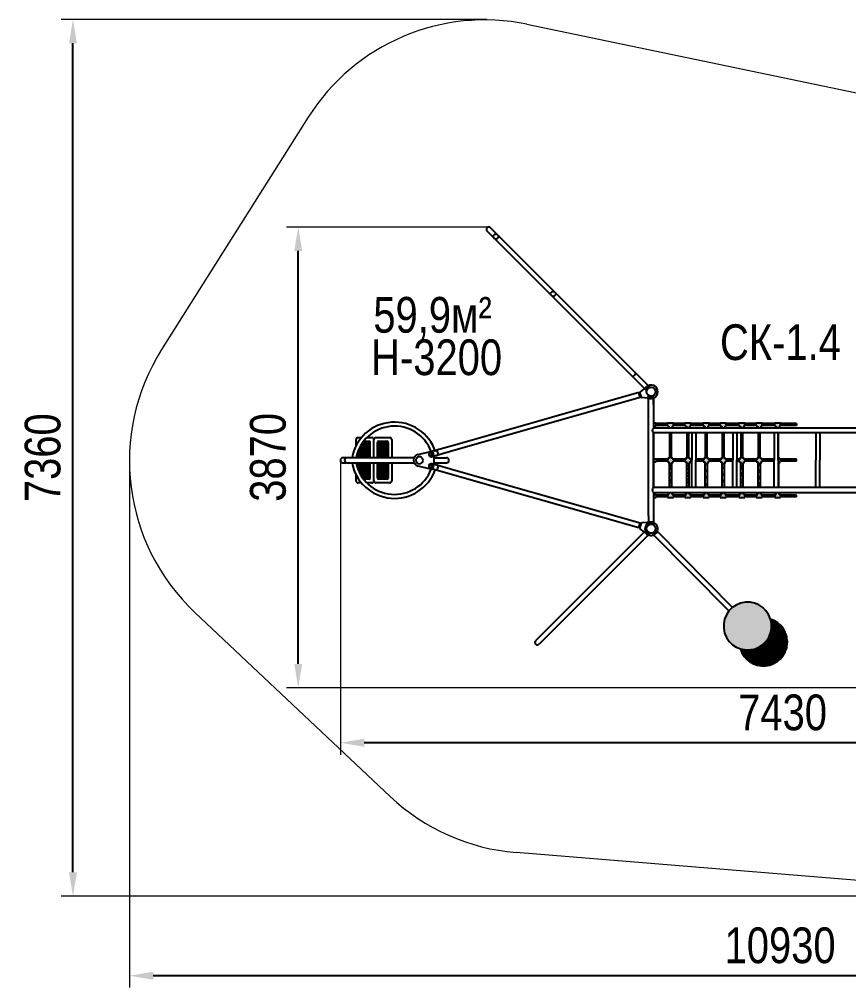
# Model space of a CAD drawing. Header units: millimetres. Extents: x -6402 to 5449, y -4206 to 3925.
# Drawn here: x -6402 to 561, y -4206 to 3925 of the extents above; entities that cross this region are included whole.
import ezdxf

# ---------------------------------------------------------------- set-up
doc = ezdxf.new("R2010")
doc.units = ezdxf.units.MM
for name, color, linetype in [('DIKOM_АРТИКУЛ', 7, 'Continuous'), ('DIKOM_ЗОНА', 80, 'Continuous'), ('DIKOM_ОБЪЕКТ', 7, 'Continuous'), ('DIKOM_РАЗМЕР_ЗОНА', 7, 'Continuous'), ('DIKOM_РАЗМЕР_ОБЪЕКТА', 7, 'Continuous')]:
    doc.layers.add(name, color=color, linetype=linetype)
doc.styles.add('style1', font='arial.ttf', dxfattribs={"width": 0.8})
doc.dimstyles.new('1-50', dxfattribs={"dimtxt": 300, "dimasz": 200, "dimexe": 100, "dimexo": 0, "dimgap": 100, "dimtad": 1, "dimdec": 0, "dimtxsty": 'style1', "dimcen": 0, "dimclrd": 7, "dimclre": 7, "dimadec": 1, "dimazin": 2, "dimtfac": 1, "dimtdec": 0, "dimtmove": 0, "dimatfit": 3, "dimfxl": 0, "dimlwd": 25, "dimlwe": 18, "dimarcsym": 0})

# ---------------------------------------------------------------- blocks, each defined once
blk = doc.blocks.new('*D3')
at = {"layer": 'Defpoints', "color": 0, "transparency": 16777216}
for p in [(-3706.4, 222.5), (3719.2, -441.9), (-3706.4, -2150)]:
    blk.add_point(p, dxfattribs=at)
at = {"layer": 'DIKOM_РАЗМЕР_ОБЪЕКТА', "color": 7, "lineweight": 18, "transparency": 16777216}
for p, q in [((-3706.4, 222.5), (-3706.4, -2250)), ((3719.2, -441.9), (3719.2, -2250))]:
    blk.add_line(p, q, dxfattribs=at)
at = {"layer": 'DIKOM_РАЗМЕР_ОБЪЕКТА', "color": 7, "lineweight": 25, "transparency": 16777216}
blk.add_line((3519.2, -2150), (-3506.4, -2150), dxfattribs=at)
at = {"layer": 'DIKOM_РАЗМЕР_ОБЪЕКТА', "color": 7, "transparency": 16777216}
for points in [[(-3506.4, -2116.7), (-3506.4, -2183.3), (-3706.4, -2150)], [(3519.2, -2116.7), (3519.2, -2183.3), (3719.2, -2150)]]:
    blk.add_solid(points, dxfattribs=at)
at = {"layer": 'DIKOM_РАЗМЕР_ОБЪЕКТА', "color": 0, "transparency": 16777216, "insert": (6.4, -1896.7), "char_height": 300, "attachment_point": 5, "style": 'style1'}
blk.add_mtext('7430', dxfattribs=at)
blk = doc.blocks.new('*D0')
at = {"layer": 'Defpoints', "color": 0, "transparency": 16777216}
for p in [(-4060.1, 2181), (-2459.9, 2181), (2402.6, -1687.3)]:
    blk.add_point(p, dxfattribs=at)
at = {"layer": 'DIKOM_РАЗМЕР_ОБЪЕКТА', "color": 7, "lineweight": 18, "transparency": 16777216}
for p, q in [((-2459.9, 2181), (-4160.1, 2181)), ((2402.6, -1687.3), (-4160.1, -1687.3))]:
    blk.add_line(p, q, dxfattribs=at)
at = {"layer": 'DIKOM_РАЗМЕР_ОБЪЕКТА', "color": 7, "lineweight": 25, "transparency": 16777216}
blk.add_line((-4060.1, -1487.3), (-4060.1, 1981), dxfattribs=at)
at = {"layer": 'DIKOM_РАЗМЕР_ОБЪЕКТА', "color": 7, "transparency": 16777216}
for points in [[(-4093.5, 1981), (-4026.8, 1981), (-4060.1, 2181)], [(-4093.5, -1487.3), (-4026.8, -1487.3), (-4060.1, -1687.3)]]:
    blk.add_solid(points, dxfattribs=at)
at = {"layer": 'DIKOM_РАЗМЕР_ОБЪЕКТА', "color": 0, "transparency": 16777216, "insert": (-4313.4, 246.8), "char_height": 300, "attachment_point": 5, "rotation": 90, "style": 'style1'}
blk.add_mtext('3870', dxfattribs=at)
blk = doc.blocks.new('*D1')
at = {"layer": 'Defpoints', "color": 0, "transparency": 16777216}
for p in [(-5951.5, 3924.8), (-2477.6, 3924.8), (2553.1, -3437.1)]:
    blk.add_point(p, dxfattribs=at)
at = {"layer": 'DIKOM_РАЗМЕР_ЗОНА', "color": 7, "lineweight": 18, "transparency": 16777216}
for p, q in [((-2477.6, 3924.8), (-6051.5, 3924.8)), ((2553.1, -3437.1), (-6051.5, -3437.1))]:
    blk.add_line(p, q, dxfattribs=at)
at = {"layer": 'DIKOM_РАЗМЕР_ЗОНА', "color": 7, "lineweight": 25, "transparency": 16777216}
blk.add_line((-5951.5, -3237.1), (-5951.5, 3724.8), dxfattribs=at)
at = {"layer": 'DIKOM_РАЗМЕР_ЗОНА', "color": 7, "transparency": 16777216}
for points in [[(-5984.8, 3724.8), (-5918.2, 3724.8), (-5951.5, 3924.8)], [(-5984.8, -3237.1), (-5918.2, -3237.1), (-5951.5, -3437.1)]]:
    blk.add_solid(points, dxfattribs=at)
at = {"layer": 'DIKOM_РАЗМЕР_ЗОНА', "color": 0, "transparency": 16777216, "insert": (-6204.8, 243.9), "char_height": 300, "attachment_point": 5, "rotation": 90, "style": 'style1'}
blk.add_mtext('7360', dxfattribs=at)
blk = doc.blocks.new('*D2')
at = {"layer": 'Defpoints', "color": 0, "transparency": 16777216}
for p in [(-5477.2, 242.2), (5448.7, 217.8), (-5477.2, -4106)]:
    blk.add_point(p, dxfattribs=at)
at = {"layer": 'DIKOM_РАЗМЕР_ЗОНА', "color": 7, "lineweight": 18, "transparency": 16777216}
for p, q in [((-5477.2, 242.2), (-5477.2, -4206)), ((5448.7, 217.8), (5448.7, -4206))]:
    blk.add_line(p, q, dxfattribs=at)
at = {"layer": 'DIKOM_РАЗМЕР_ЗОНА', "color": 7, "lineweight": 25, "transparency": 16777216}
blk.add_line((5248.7, -4106), (-5277.2, -4106), dxfattribs=at)
at = {"layer": 'DIKOM_РАЗМЕР_ЗОНА', "color": 7, "transparency": 16777216}
for points in [[(-5277.2, -4072.7), (-5277.2, -4139.3), (-5477.2, -4106)], [(5248.7, -4072.7), (5248.7, -4139.3), (5448.7, -4106)]]:
    blk.add_solid(points, dxfattribs=at)
at = {"layer": 'DIKOM_РАЗМЕР_ЗОНА', "color": 0, "transparency": 16777216, "insert": (-14.3, -3852.7), "char_height": 300, "attachment_point": 5, "style": 'style1'}
blk.add_mtext('10930', dxfattribs=at)

msp = doc.modelspace()

# ---------------------------------------------------------------- hatches: boundary and pattern name
at = {"layer": 'DIKOM_ЗОНА'}
h = msp.add_hatch(dxfattribs=at)
h.set_pattern_fill('LINE', scale=5)
h.set_pattern_definition([(0, (-5975.638, -4040), (0, 15.875), [])])
h.paths.add_polyline_path([(-3305.1, 372.5, 0.414214), (-3315.1, 382.5), (-3385.1, 382.5, 0.414214), (-3395.1, 372.5), (-3395.1, 243.5), (-3305.1, 243.5)])
h.paths.add_polyline_path([(-3455.1, 372.5, 0.414214), (-3465.1, 382.5), (-3511, 382.5, 0.117701), (-3574.6, 243.5), (-3455.1, 243.5)])
h.paths.add_polyline_path([(-3511, 62.5), (-3465.1, 62.5, 0.414214), (-3455.1, 72.5), (-3455.1, 201.5), (-3574.6, 201.5, 0.117701)])
h.paths.add_polyline_path([(-3395.1, 72.5, 0.414214), (-3385.1, 62.5), (-3315.1, 62.5, 0.414214), (-3305.1, 72.5), (-3305.1, 201.5), (-3395.1, 201.5)])
at = {"layer": 'DIKOM_ОБЪЕКТ'}
h = msp.add_hatch(color=256, dxfattribs=at)
h.paths.add_polyline_path([(-1056.1, -69.5), (-1056.1, -64.5), (-1076.4, -64.5), (-1076.4, -90.5), (-1056.1, -90.5)])
h.paths.add_polyline_path([(-921.6, -64.5), (-921.6, -48.5), (-947.6, -48.5), (-947.6, -64.5), (-959.6, -64.5), (-959.6, -90.5), (-947.6, -90.5), (-921.6, -90.5), (-909.6, -90.5), (-909.6, -64.5)])
h.paths.add_polyline_path([(-775.4, -90.5), (-763.4, -90.5), (-763.4, -64.5), (-775.4, -64.5), (-775.4, -48.5), (-801.4, -48.5), (-801.4, -64.5), (-813.4, -64.5), (-813.4, -90.5), (-801.4, -90.5)])
h.paths.add_polyline_path([(-659.6, -64.5), (-659.6, -90.5), (-647.6, -90.5), (-621.6, -90.5), (-609.6, -90.5), (-609.6, -64.5), (-621.6, -64.5), (-621.6, -48.5), (-647.6, -48.5), (-647.6, -64.5)])
h.paths.add_polyline_path([(-478.7, -90.5), (-466.7, -90.5), (-466.7, -64.5), (-478.7, -64.5), (-478.7, -48.5), (-504.7, -48.5), (-504.7, -64.5), (-516.7, -64.5), (-516.7, -90.5), (-504.7, -90.5)])
h.paths.add_polyline_path([(-321.6, -64.5), (-321.6, -48.5), (-347.6, -48.5), (-347.6, -64.5), (-359.6, -64.5), (-359.6, -90.5), (-347.6, -90.5), (-321.6, -90.5), (-309.6, -90.5), (-309.6, -64.5)])
h.paths.add_polyline_path([(-176.4, -64.5), (-176.4, -48.5), (-202.4, -48.5), (-202.4, -64.5), (-214.4, -64.5), (-214.4, -90.5), (-202.4, -90.5), (-176.4, -90.5), (-164.4, -90.5), (-164.4, -64.5)])
h.paths.add_polyline_path([(-21.6, -90.5), (-9.6, -90.5), (-9.6, -64.5), (-21.6, -64.5), (-21.6, -48.5), (-47.6, -48.5), (-47.6, -64.5), (-59.6, -64.5), (-59.6, -90.5), (-47.6, -90.5)])
h.paths.add_polyline_path([(-9.6, 209.5), (-9.6, 235.5), (-21.6, 235.5), (-21.6, 249.5), (-29.6, 249.5), (-29.6, 222.5), (-29.6, 195.5), (-21.6, 195.5), (-21.6, 209.5)])
h.paths.add_polyline_path([(-202.4, 209.5), (-202.4, 195.5), (-176.4, 195.5), (-176.4, 209.5), (-164.4, 209.5), (-164.4, 235.5), (-176.4, 235.5), (-176.4, 249.5), (-202.4, 249.5), (-202.4, 235.5), (-214.4, 235.5), (-214.4, 209.5)])
h.paths.add_polyline_path([(-347.6, 195.5), (-321.6, 195.5), (-321.6, 209.5), (-309.6, 209.5), (-309.6, 235.5), (-321.6, 235.5), (-321.6, 249.5), (-347.6, 249.5), (-347.6, 235.5), (-359.6, 235.5), (-359.6, 209.5), (-347.6, 209.5)])
h.paths.add_polyline_path([(-478.7, 209.5), (-466.7, 209.5), (-466.7, 235.5), (-478.7, 235.5), (-478.7, 249.5), (-504.7, 249.5), (-504.7, 235.5), (-516.7, 235.5), (-516.7, 209.5), (-504.7, 209.5), (-504.7, 195.5), (-478.7, 195.5)])
h.paths.add_polyline_path([(-621.6, 209.5), (-609.6, 209.5), (-609.6, 235.5), (-621.6, 235.5), (-621.6, 249.5), (-647.6, 249.5), (-647.6, 235.5), (-659.6, 235.5), (-659.6, 209.5), (-647.6, 209.5), (-647.6, 195.5), (-621.6, 195.5)])
h.paths.add_polyline_path([(-801.4, 209.5), (-801.4, 195.5), (-775.4, 195.5), (-775.4, 209.5), (-763.4, 209.5), (-763.4, 235.5), (-775.4, 235.5), (-775.4, 249.5), (-801.4, 249.5), (-801.4, 235.5), (-813.4, 235.5), (-813.4, 209.5)])
h.paths.add_polyline_path([(-947.6, 209.5), (-947.6, 195.5), (-921.6, 195.5), (-921.6, 209.5), (-909.6, 209.5), (-909.6, 235.5), (-921.6, 235.5), (-921.6, 249.5), (-947.6, 249.5), (-947.6, 235.5), (-959.6, 235.5), (-959.6, 209.5)])
h.paths.add_polyline_path([(-1056.1, 209.5), (-1056.1, 235.5), (-1076.4, 235.5), (-1076.4, 209.5)])
h.paths.add_polyline_path([(-1076.4, 509.5), (-1056.1, 509.5), (-1056.1, 535.5), (-1076.4, 535.5)])
h.paths.add_polyline_path([(-947.6, 509.5), (-947.6, 493.5), (-921.6, 493.5), (-921.6, 509.5), (-909.6, 509.5), (-909.6, 535.5), (-921.6, 535.5), (-947.6, 535.5), (-959.6, 535.5), (-959.6, 509.5)])
h.paths.add_polyline_path([(-801.4, 535.5), (-813.4, 535.5), (-813.4, 509.5), (-801.4, 509.5), (-801.4, 493.5), (-775.4, 493.5), (-775.4, 509.5), (-763.4, 509.5), (-763.4, 535.5), (-775.4, 535.5)])
h.paths.add_polyline_path([(-647.6, 535.5), (-659.6, 535.5), (-659.6, 509.5), (-647.6, 509.5), (-647.6, 493.5), (-621.6, 493.5), (-621.6, 509.5), (-609.6, 509.5), (-609.6, 535.5), (-621.6, 535.5)])
h.paths.add_polyline_path([(-504.7, 493.5), (-478.7, 493.5), (-478.7, 509.5), (-466.7, 509.5), (-466.7, 535.5), (-478.7, 535.5), (-504.7, 535.5), (-516.7, 535.5), (-516.7, 509.5), (-504.7, 509.5)])
h.paths.add_polyline_path([(-321.6, 509.5), (-309.6, 509.5), (-309.6, 535.5), (-321.6, 535.5), (-347.6, 535.5), (-359.6, 535.5), (-359.6, 509.5), (-347.6, 509.5), (-347.6, 493.5), (-321.6, 493.5)])
h.paths.add_polyline_path([(-202.4, 535.5), (-214.4, 535.5), (-214.4, 509.5), (-202.4, 509.5), (-202.4, 493.5), (-176.4, 493.5), (-176.4, 509.5), (-164.4, 509.5), (-164.4, 535.5), (-176.4, 535.5)])
h.paths.add_polyline_path([(-21.6, 509.5), (-9.6, 509.5), (-9.6, 535.5), (-21.6, 535.5), (-47.6, 535.5), (-59.6, 535.5), (-59.6, 509.5), (-47.6, 509.5), (-47.6, 493.5), (-21.6, 493.5)])
h = msp.add_hatch(dxfattribs=at)
h.set_pattern_fill('', color=256, scale=20, angle=225, style=0, pattern_type=0)
h.set_pattern_definition([(225, (6832.565, 6807.88), (28.28427, -28.28427), []), (315, (6832.565, 6807.88), (28.28427, 28.28427), [])])
h.paths.add_polyline_path([(-1056.1, -69.5), (-1056.1, -85.5), (-959.6, -85.5), (-959.6, -69.5)])
h.paths.add_polyline_path([(-909.6, -69.5), (-909.6, -85.5), (-813.4, -85.5), (-813.4, -69.5)])
h.paths.add_polyline_path([(-763.4, -69.5), (-763.4, -85.5), (-659.6, -85.5), (-659.6, -69.5)])
h.paths.add_polyline_path([(-609.6, -69.5), (-609.6, -85.5), (-516.7, -85.5), (-516.7, -69.5)])
h.paths.add_polyline_path([(-359.6, -85.5), (-359.6, -69.5), (-466.7, -69.5), (-466.7, -85.5)])
h.paths.add_polyline_path([(-309.6, -69.5), (-309.6, -85.5), (-214.4, -85.5), (-214.4, -69.5)])
h.paths.add_polyline_path([(-59.6, -85.5), (-59.6, -69.5), (-164.4, -69.5), (-164.4, -85.5)])
h.paths.add_polyline_path([(123.6, -85.5), (123.6, -69.5), (-9.6, -69.5), (-9.6, -85.5)])
h.paths.add_polyline_path([(-181.4, 195.5), (-197.4, 195.5), (-197.4, -6.5), (-181.4, -6.5)])
h.paths.add_polyline_path([(-197.4, 249.5), (-181.4, 249.5), (-181.4, 451.5), (-197.4, 451.5)])
h.paths.add_polyline_path([(-164.4, 230.5), (-164.4, 214.5), (-63.1, 214.5), (-63.1, 222.5), (-63.1, 230.5)])
h.paths.add_polyline_path([(-9.6, 230.5), (-9.6, 214.5), (123.6, 214.5), (123.6, 230.5)])
h.paths.add_polyline_path([(-59.6, 514.5), (-59.6, 530.5), (-164.4, 530.5), (-164.4, 514.5)])
h.paths.add_polyline_path([(123.6, 514.5), (123.6, 530.5), (-9.6, 530.5), (-9.6, 514.5)])
h.paths.add_polyline_path([(-309.6, 530.5), (-309.6, 514.5), (-214.4, 514.5), (-214.4, 530.5)])
h.paths.add_polyline_path([(-466.7, 530.5), (-466.7, 514.5), (-359.6, 514.5), (-359.6, 530.5)])
h.paths.add_polyline_path([(-326.6, 451.5), (-342.6, 451.5), (-342.6, 249.5), (-326.6, 249.5)])
h.paths.add_polyline_path([(-483.7, 451.5), (-499.7, 451.5), (-499.7, 249.5), (-483.7, 249.5)])
h.paths.add_polyline_path([(-609.6, 530.5), (-609.6, 514.5), (-516.7, 514.5), (-516.7, 530.5)])
h.paths.add_polyline_path([(-516.7, 214.5), (-516.7, 230.5), (-609.6, 230.5), (-609.6, 214.5)])
h.paths.add_polyline_path([(-466.7, 230.5), (-466.7, 214.5), (-410.8, 214.5), (-410.8, 222.5), (-410.8, 230.5)])
h.paths.add_polyline_path([(-359.6, 214.5), (-359.6, 230.5), (-377.3, 230.5), (-377.3, 222.5), (-377.3, 214.5)])
h.paths.add_polyline_path([(-326.6, 195.5), (-342.6, 195.5), (-342.6, -6.5), (-326.6, -6.5)])
h.paths.add_polyline_path([(-483.7, 195.5), (-499.7, 195.5), (-499.7, -6.5), (-483.7, -6.5)])
h.paths.add_polyline_path([(-642.6, -6.5), (-626.6, -6.5), (-626.6, 195.5), (-642.6, 195.5)])
h.paths.add_polyline_path([(-626.6, 451.5), (-642.6, 451.5), (-642.6, 249.5), (-626.6, 249.5)])
h.paths.add_polyline_path([(-796.4, 249.5), (-780.4, 249.5), (-780.4, 451.5), (-796.4, 451.5)])
h.paths.add_polyline_path([(-780.4, 195.5), (-796.4, 195.5), (-796.4, -6.5), (-780.4, -6.5)])
h.paths.add_polyline_path([(-659.6, 214.5), (-659.6, 230.5), (-722.7, 230.5), (-722.7, 222.5), (-722.7, 214.5)])
h.paths.add_polyline_path([(-909.6, 230.5), (-909.6, 214.5), (-813.4, 214.5), (-813.4, 230.5)])
h.paths.add_polyline_path([(-942.6, -6.5), (-926.6, -6.5), (-926.6, 195.5), (-942.6, 195.5)])
h.paths.add_polyline_path([(-959.6, 214.5), (-959.6, 230.5), (-1056.1, 230.5), (-1056.1, 214.5)])
h.paths.add_polyline_path([(-959.6, 514.5), (-959.6, 530.5), (-1056.1, 530.5), (-1056.1, 514.5)])
h.paths.add_polyline_path([(-942.6, 249.5), (-926.6, 249.5), (-926.6, 451.5), (-942.6, 451.5)])
h.paths.add_polyline_path([(-813.4, 514.5), (-813.4, 530.5), (-909.6, 530.5), (-909.6, 514.5)])
h.paths.add_polyline_path([(-763.4, 530.5), (-763.4, 514.5), (-659.6, 514.5), (-659.6, 530.5)])
h = msp.add_hatch(dxfattribs=at)
h.set_pattern_fill('ANGLE', color=256, angle=180)
h.set_pattern_definition([(180, (23438.481, 4309.334), (-9e-16, -6.985), [5.08, -1.905]), (270, (23438.481, 4309.334), (6.985, -1e-15), [5.08, -1.905])])
h.paths.add_polyline_path([(-95.1, -1111.6, -1.66007), (-347.8, -1362, -1.66007)])
h.paths.add_polyline_path([(-95.1, -1111.6, 1.66007), (-347.8, -1362, 0.602384)])
msp.add_hatch(color=256, dxfattribs=at).paths.add_polyline_path([(-95.1, -1111.6, -1.66007), (-347.8, -1362, -1.66007)])

# ---------------------------------------------------------------- linework, layer by layer
at = {"layer": 'DIKOM_ЗОНА', "color": 3, "lineweight": 15}
for p, q in [((-2139.5, 3883.5), (4054.9, 2595.6)), ((-3975.7, 3103.9), (-5207.5, 1151.6)), ((-4927.7, -1055.7), (-3288.5, -2600.6)), ((2239.2, -3436.1), (-2230.6, -3071.2))]:
    msp.add_line(p, q, dxfattribs=at)
for centre, start, end in [((-2495.7, 2170.1), 78.25535, 147.75197), ((-3727.4, 217.8), 147.75197, 226.69691), ((-2088.2, -1327), 226.69691, 265.33282)]:
    msp.add_arc(centre, 1750, start, end, dxfattribs=at)
at = {"layer": 'DIKOM_ОБЪЕКТ'}
for p, q in [((-2474.7, 2145.1), (-1142.6, 813.1)), ((-1112.9, 842.8), (-2445, 2174.8)), ((-1153.1, 825.7), (-1189.4, 797.3)), ((-1148.7, 826.1), (-1130.6, 816)), ((-1112.9, 842.8), (-1142.6, 813.1)), ((-1139.6, 816.1), (-1133.4, 809.8)), ((-1115.9, 839.7), (-1109.7, 833.5)), ((-1107.8, 834), (-1112.8, 851.8)), ((-1200.3, 790.1), (-2725.4, 356.1)), ((-1188.8, 749.7), (-2713.3, 315.9)), ((-1188.8, 749.7), (-1200.3, 790.1)), ((-1189.5, 788.7), (-1199.1, 786)), ((-1179.1, 752.1), (-1190.7, 793.1)), ((-1180.3, 756.5), (-1189.9, 753.8)), ((-1129.9, 744.2), (-1175.7, 749.2)), ((-1126, 746.2), (-1115.9, 764.3)), ((-1118.4, 754.5), (-1076.4, 754.5)), ((-1118.4, 689.5), (-1118.4, 754.5)), ((-1114.1, 754.5), (-1114.1, 763.4)), ((-1080.6, 754.5), (-1114.1, 754.5)), ((-1081.9, 743.2), (-1087, 761)), ((-1080.6, 754.5), (-1080.6, 763.4)), ((-1076.4, 754.5), (-1076.4, 493.5)), ((-1076.4, 689.5), (-1076.4, 754.5)), ((-1118.4, -244.5), (-1118.4, 689.5)), ((-1076.4, 535.5), (-1056.1, 535.5)), ((-1076.4, 509.5), (-1056.1, 509.5)), ((-1076.4, 493.5), (652.6, 493.5)), ((-1056.1, 509.5), (-1056.1, 535.5)), ((-959.6, 530.5), (-1056.1, 530.5)), ((-959.6, 514.5), (-1056.1, 514.5)), ((-959.6, 509.5), (-959.6, 535.5)), ((-959.6, 535.5), (-909.6, 535.5)), ((-959.6, 509.5), (-947.6, 509.5)), ((-947.6, 535.5), (-921.6, 535.5)), ((-947.6, 509.5), (-947.6, 493.5)), ((-921.6, 509.5), (-921.6, 493.5)), ((-921.6, 509.5), (-909.6, 509.5)), ((-909.6, 509.5), (-909.6, 535.5)), ((-813.4, 530.5), (-909.6, 530.5)), ((-813.4, 514.5), (-909.6, 514.5)), ((-813.4, 509.5), (-813.4, 535.5)), ((-813.4, 535.5), (-763.4, 535.5)), ((-813.4, 509.5), (-801.4, 509.5)), ((-801.4, 535.5), (-775.4, 535.5)), ((-801.4, 509.5), (-801.4, 493.5)), ((-775.4, 509.5), (-775.4, 493.5)), ((-775.4, 509.5), (-763.4, 509.5)), ((-763.4, 509.5), (-763.4, 535.5)), ((-659.6, 530.5), (-763.4, 530.5)), ((-659.6, 514.5), (-763.4, 514.5)), ((-659.6, 509.5), (-659.6, 535.5)), ((-659.6, 535.5), (-609.6, 535.5)), ((-659.6, 509.5), (-647.6, 509.5)), ((-647.6, 535.5), (-621.6, 535.5)), ((-647.6, 509.5), (-647.6, 493.5)), ((-621.6, 509.5), (-621.6, 493.5)), ((-621.6, 509.5), (-609.6, 509.5)), ((-609.6, 509.5), (-609.6, 535.5)), ((-516.7, 530.5), (-609.6, 530.5)), ((-516.7, 514.5), (-609.6, 514.5)), ((-516.7, 509.5), (-516.7, 535.5)), ((-516.7, 535.5), (-466.7, 535.5)), ((-516.7, 509.5), (-504.7, 509.5)), ((-504.7, 535.5), (-478.7, 535.5)), ((-504.7, 509.5), (-504.7, 493.5)), ((-478.7, 509.5), (-478.7, 493.5)), ((-478.7, 509.5), (-466.7, 509.5)), ((-466.7, 509.5), (-466.7, 535.5)), ((-359.6, 530.5), (-466.7, 530.5)), ((-359.6, 514.5), (-466.7, 514.5)), ((-359.6, 509.5), (-359.6, 535.5)), ((-359.6, 535.5), (-309.6, 535.5)), ((-359.6, 509.5), (-347.6, 509.5)), ((-347.6, 535.5), (-321.6, 535.5)), ((-347.6, 509.5), (-347.6, 493.5)), ((-321.6, 509.5), (-321.6, 493.5)), ((-321.6, 509.5), (-309.6, 509.5)), ((-309.6, 509.5), (-309.6, 535.5)), ((-214.4, 530.5), (-309.6, 530.5)), ((-214.4, 514.5), (-309.6, 514.5)), ((-214.4, 509.5), (-214.4, 535.5)), ((-214.4, 535.5), (-164.4, 535.5)), ((-214.4, 509.5), (-202.4, 509.5)), ((-202.4, 535.5), (-176.4, 535.5)), ((-202.4, 509.5), (-202.4, 493.5)), ((-176.4, 509.5), (-176.4, 493.5)), ((-176.4, 509.5), (-164.4, 509.5)), ((-164.4, 509.5), (-164.4, 535.5)), ((-59.6, 530.5), (-164.4, 530.5)), ((-59.6, 514.5), (-164.4, 514.5)), ((-59.6, 509.5), (-59.6, 535.5)), ((-59.6, 535.5), (-9.6, 535.5)), ((-59.6, 509.5), (-47.6, 509.5)), ((-47.6, 535.5), (-21.6, 535.5)), ((-47.6, 509.5), (-47.6, 493.5)), ((-21.6, 509.5), (-21.6, 493.5)), ((-21.6, 509.5), (-9.6, 509.5)), ((-9.6, 509.5), (-9.6, 535.5)), ((123.6, 530.5), (-9.6, 530.5)), ((123.6, 514.5), (-9.6, 514.5)), ((123.6, 530.5), (123.6, 514.5)), ((-3559.1, 412.5), (-3529.8, 412.5)), ((-3484.4, 412.5), (-3441.1, 412.5)), ((-3409.1, 412.5), (-3291.1, 412.5)), ((-1076.4, 451.5), (-1076.4, -6.5)), ((652.6, 451.5), (-1076.4, 451.5)), ((-1076.4, -6.5), (-1076.4, 451.5)), ((-942.6, 451.5), (-942.6, 249.5)), ((-926.6, 249.5), (-926.6, 451.5)), ((-796.4, 451.5), (-796.4, 249.5)), ((-780.4, 249.5), (-780.4, 451.5)), ((-756.2, 451.5), (-756.2, 222.5)), ((-722.7, 451.5), (-722.7, 222.5)), ((-642.6, 451.5), (-642.6, 249.5)), ((-626.6, 249.5), (-626.6, 451.5)), ((-499.7, 451.5), (-499.7, 249.5)), ((-483.7, 249.5), (-483.7, 451.5)), ((-410.8, 451.5), (-410.8, 222.5)), ((-377.3, 451.5), (-377.3, 222.5)), ((-342.6, 451.5), (-342.6, 249.5)), ((-326.6, 249.5), (-326.6, 451.5)), ((-197.4, 451.5), (-197.4, 249.5)), ((-181.4, 249.5), (-181.4, 451.5)), ((-63.1, 451.5), (-63.1, 222.5)), ((-29.6, 222.5), (-29.6, 451.5)), ((-26.6, 249.5), (-26.6, 451.5)), ((286, 451.5), (286, 222.5)), ((319.5, 451.5), (319.5, 222.5)), ((-3575.1, 343.7), (-3575.1, 396.5)), ((-3511, 382.5), (-3465.1, 382.5)), ((-3455.1, 243.5), (-3455.1, 372.5)), ((-3425.1, 243.5), (-3425.1, 396.5)), ((-3395.1, 243.5), (-3395.1, 372.5)), ((-3385.1, 382.5), (-3315.1, 382.5)), ((-3305.1, 372.5), (-3305.1, 243.5)), ((-3275.1, 396.5), (-3275.1, 243.5)), ((-2725.4, 356.1), (-2948.4, 292.7)), ((-3054.4, 271.1), (-2948.5, 296.8)), ((-2713.3, 315.9), (-2936.9, 252.3)), ((-2917.6, 186.8), (-2917.6, 251.5)), ((-2881.1, 268.2), (-2892.6, 308.6)), ((-947.6, 235.5), (-947.6, 249.5)), ((-947.6, 249.5), (-921.6, 249.5)), ((-921.6, 235.5), (-921.6, 249.5)), ((-801.4, 235.5), (-801.4, 249.5)), ((-801.4, 249.5), (-775.4, 249.5)), ((-775.4, 235.5), (-775.4, 249.5)), ((-647.6, 235.5), (-647.6, 249.5)), ((-647.6, 249.5), (-621.6, 249.5)), ((-621.6, 235.5), (-621.6, 249.5)), ((-504.7, 235.5), (-504.7, 249.5)), ((-504.7, 249.5), (-478.7, 249.5)), ((-478.7, 235.5), (-478.7, 249.5)), ((-347.6, 235.5), (-347.6, 249.5)), ((-347.6, 249.5), (-321.6, 249.5)), ((-321.6, 235.5), (-321.6, 249.5)), ((-202.4, 235.5), (-202.4, 249.5)), ((-202.4, 249.5), (-176.4, 249.5)), ((-176.4, 235.5), (-176.4, 249.5)), ((-29.6, 249.5), (-21.6, 249.5)), ((-21.6, 235.5), (-21.6, 249.5)), ((-3088, 243.5), (-3685.4, 243.5)), ((-3685.4, 201.5), (-3088, 201.5)), ((-3455.1, 72.5), (-3455.1, 201.5)), ((-3425.1, 48.5), (-3425.1, 201.5)), ((-3395.1, 72.5), (-3395.1, 201.5)), ((-3305.1, 201.5), (-3305.1, 72.5)), ((-3275.1, 201.5), (-3275.1, 48.5)), ((-2948.5, 148.2), (-3054.4, 173.9)), ((-2713.9, 129.2), (-2936.9, 192.7)), ((-2917.6, 243.5), (-2816, 243.5)), ((-2917.6, 201.5), (-2816, 201.5)), ((-2892.6, 136.4), (-2881.1, 176.8)), ((-1106.9, 209.5), (-1107.4, 209.5)), ((-1076.4, 235.5), (-1056.1, 235.5)), ((-1076.4, 209.5), (-1056.1, 209.5)), ((-1056.1, 235.5), (-1056.1, 209.5)), ((-959.6, 230.5), (-1056.1, 230.5)), ((-959.6, 214.5), (-1056.1, 214.5)), ((-959.6, 235.5), (-959.6, 209.5)), ((-959.6, 235.5), (-947.6, 235.5)), ((-959.6, 209.5), (-947.6, 209.5)), ((-947.6, 209.5), (-947.6, 195.5)), ((-947.6, 195.5), (-921.6, 195.5)), ((-942.6, -6.5), (-942.6, 195.5)), ((-926.6, 195.5), (-926.6, -6.5)), ((-921.6, 235.5), (-909.6, 235.5)), ((-921.6, 209.5), (-921.6, 195.5)), ((-921.6, 209.5), (-909.6, 209.5)), ((-909.6, 235.5), (-909.6, 209.5)), ((-813.4, 230.5), (-909.6, 230.5)), ((-813.4, 214.5), (-909.6, 214.5)), ((-813.4, 235.5), (-813.4, 209.5)), ((-813.4, 235.5), (-801.4, 235.5)), ((-813.4, 209.5), (-801.4, 209.5)), ((-801.4, 209.5), (-801.4, 195.5)), ((-801.4, 195.5), (-775.4, 195.5)), ((-796.4, -6.5), (-796.4, 195.5)), ((-780.4, 195.5), (-780.4, -6.5)), ((-775.4, 235.5), (-763.4, 235.5)), ((-775.4, 209.5), (-775.4, 195.5)), ((-775.4, 209.5), (-763.4, 209.5)), ((-763.4, 235.5), (-763.4, 209.5)), ((-756.2, 230.5), (-763.4, 230.5)), ((-756.2, 214.5), (-763.4, 214.5)), ((-756.2, -6.5), (-756.2, 222.5)), ((-659.6, 230.5), (-722.7, 230.5)), ((-722.7, -6.5), (-722.7, 222.5)), ((-659.6, 214.5), (-722.7, 214.5)), ((-659.6, 235.5), (-659.6, 209.5)), ((-659.6, 235.5), (-647.6, 235.5)), ((-659.6, 209.5), (-647.6, 209.5)), ((-647.6, 209.5), (-647.6, 195.5)), ((-647.6, 195.5), (-621.6, 195.5)), ((-642.6, -6.5), (-642.6, 195.5)), ((-626.6, 195.5), (-626.6, -6.5)), ((-621.6, 235.5), (-609.6, 235.5)), ((-621.6, 209.5), (-621.6, 195.5)), ((-621.6, 209.5), (-609.6, 209.5)), ((-609.6, 235.5), (-609.6, 209.5)), ((-516.7, 230.5), (-609.6, 230.5)), ((-516.7, 214.5), (-609.6, 214.5)), ((-516.7, 235.5), (-516.7, 209.5)), ((-516.7, 235.5), (-504.7, 235.5)), ((-516.7, 209.5), (-504.7, 209.5)), ((-504.7, 209.5), (-504.7, 195.5)), ((-504.7, 195.5), (-478.7, 195.5)), ((-499.7, -6.5), (-499.7, 195.5)), ((-483.7, 195.5), (-483.7, -6.5)), ((-478.7, 235.5), (-466.7, 235.5)), ((-478.7, 209.5), (-478.7, 195.5)), ((-478.7, 209.5), (-466.7, 209.5)), ((-466.7, 235.5), (-466.7, 209.5)), ((-410.8, 230.5), (-466.7, 230.5)), ((-410.8, 214.5), (-466.7, 214.5)), ((-410.8, -6.5), (-410.8, 222.5)), ((-359.6, 230.5), (-377.3, 230.5)), ((-377.3, -6.5), (-377.3, 222.5)), ((-359.6, 214.5), (-377.3, 214.5)), ((-359.6, 235.5), (-359.6, 209.5)), ((-359.6, 235.5), (-347.6, 235.5)), ((-359.6, 209.5), (-347.6, 209.5)), ((-347.6, 209.5), (-347.6, 195.5)), ((-347.6, 195.5), (-321.6, 195.5)), ((-342.6, -6.5), (-342.6, 195.5)), ((-326.6, 195.5), (-326.6, -6.5)), ((-321.6, 235.5), (-309.6, 235.5)), ((-321.6, 209.5), (-321.6, 195.5)), ((-321.6, 209.5), (-309.6, 209.5)), ((-309.6, 235.5), (-309.6, 209.5)), ((-214.4, 230.5), (-309.6, 230.5)), ((-214.4, 214.5), (-309.6, 214.5)), ((-214.4, 235.5), (-214.4, 209.5)), ((-214.4, 235.5), (-202.4, 235.5)), ((-214.4, 209.5), (-202.4, 209.5)), ((-202.4, 209.5), (-202.4, 195.5)), ((-202.4, 195.5), (-176.4, 195.5)), ((-197.4, -6.5), (-197.4, 195.5)), ((-181.4, 195.5), (-181.4, -6.5)), ((-176.4, 235.5), (-164.4, 235.5)), ((-176.4, 209.5), (-176.4, 195.5)), ((-176.4, 209.5), (-164.4, 209.5)), ((-164.4, 235.5), (-164.4, 209.5)), ((-63.1, 230.5), (-164.4, 230.5)), ((-63.1, 214.5), (-164.4, 214.5)), ((-63.1, -6.5), (-63.1, 222.5)), ((-29.6, 222.5), (-29.6, -6.5)), ((-29.6, 195.5), (-21.6, 195.5)), ((-26.6, 195.5), (-26.6, -6.5)), ((-21.6, 235.5), (-9.6, 235.5)), ((-21.6, 209.5), (-21.6, 195.5)), ((-21.6, 209.5), (-9.6, 209.5)), ((-9.6, 235.5), (-9.6, 209.5)), ((123.6, 230.5), (-9.6, 230.5)), ((123.6, 214.5), (-9.6, 214.5)), ((123.6, 214.5), (123.6, 230.5)), ((286, -6.5), (286, 222.5)), ((319.5, -6.5), (319.5, 222.5)), ((-3575.1, 48.5), (-3575.1, 101.3)), ((-2724.8, 88.7), (-2948.4, 152.3)), ((-1200.3, -345.1), (-2724.8, 88.7)), ((-1188.8, -304.7), (-2713.9, 129.2)), ((-3529.8, 32.5), (-3559.1, 32.5)), ((-3465.1, 62.5), (-3511, 62.5)), ((-3441.1, 32.5), (-3484.4, 32.5)), ((-3291.1, 32.5), (-3409.1, 32.5)), ((-3315.1, 62.5), (-3385.1, 62.5)), ((652.6, -6.5), (-1076.4, -6.5)), ((-1076.4, -48.5), (-1076.4, -309.5)), ((-1076.4, -48.5), (652.6, -48.5)), ((-1076.4, -64.5), (-1056.1, -64.5)), ((-1056.1, -64.5), (-1056.1, -90.5)), ((-959.6, -69.5), (-1056.1, -69.5)), ((-959.6, -64.5), (-959.6, -90.5)), ((-959.6, -64.5), (-947.6, -64.5)), ((-947.6, -64.5), (-947.6, -48.5)), ((-921.6, -64.5), (-921.6, -48.5)), ((-921.6, -64.5), (-909.6, -64.5)), ((-909.6, -64.5), (-909.6, -90.5)), ((-813.4, -69.5), (-909.6, -69.5)), ((-813.4, -64.5), (-813.4, -90.5)), ((-813.4, -64.5), (-801.4, -64.5)), ((-801.4, -64.5), (-801.4, -48.5)), ((-775.4, -64.5), (-775.4, -48.5)), ((-775.4, -64.5), (-763.4, -64.5)), ((-763.4, -64.5), (-763.4, -90.5)), ((-659.6, -69.5), (-763.4, -69.5)), ((-659.6, -64.5), (-659.6, -90.5)), ((-659.6, -64.5), (-647.6, -64.5)), ((-647.6, -64.5), (-647.6, -48.5)), ((-621.6, -64.5), (-621.6, -48.5)), ((-621.6, -64.5), (-609.6, -64.5)), ((-609.6, -64.5), (-609.6, -90.5)), ((-516.7, -69.5), (-609.6, -69.5)), ((-516.7, -64.5), (-516.7, -90.5)), ((-516.7, -64.5), (-504.7, -64.5)), ((-504.7, -64.5), (-504.7, -48.5)), ((-478.7, -64.5), (-478.7, -48.5)), ((-478.7, -64.5), (-466.7, -64.5)), ((-466.7, -64.5), (-466.7, -90.5)), ((-359.6, -69.5), (-466.7, -69.5)), ((-359.6, -64.5), (-359.6, -90.5)), ((-359.6, -64.5), (-347.6, -64.5)), ((-347.6, -64.5), (-347.6, -48.5)), ((-321.6, -64.5), (-321.6, -48.5)), ((-321.6, -64.5), (-309.6, -64.5)), ((-309.6, -64.5), (-309.6, -90.5)), ((-214.4, -69.5), (-309.6, -69.5)), ((-214.4, -64.5), (-214.4, -90.5)), ((-214.4, -64.5), (-202.4, -64.5)), ((-202.4, -64.5), (-202.4, -48.5)), ((-176.4, -64.5), (-176.4, -48.5)), ((-176.4, -64.5), (-164.4, -64.5)), ((-164.4, -64.5), (-164.4, -90.5)), ((-59.6, -69.5), (-164.4, -69.5)), ((-59.6, -64.5), (-59.6, -90.5)), ((-59.6, -64.5), (-47.6, -64.5)), ((-47.6, -64.5), (-47.6, -48.5)), ((-21.6, -64.5), (-21.6, -48.5)), ((-21.6, -64.5), (-9.6, -64.5)), ((-9.6, -64.5), (-9.6, -90.5)), ((123.6, -69.5), (-9.6, -69.5)), ((123.6, -85.5), (123.6, -69.5)), ((-1076.4, -90.5), (-1056.1, -90.5)), ((-959.6, -85.5), (-1056.1, -85.5)), ((-959.6, -90.5), (-909.6, -90.5)), ((-947.6, -90.5), (-921.6, -90.5)), ((-813.4, -85.5), (-909.6, -85.5)), ((-813.4, -90.5), (-763.4, -90.5)), ((-801.4, -90.5), (-775.4, -90.5)), ((-659.6, -85.5), (-763.4, -85.5)), ((-659.6, -90.5), (-609.6, -90.5)), ((-647.6, -90.5), (-621.6, -90.5)), ((-516.7, -85.5), (-609.6, -85.5)), ((-516.7, -90.5), (-466.7, -90.5)), ((-504.7, -90.5), (-478.7, -90.5)), ((-359.6, -85.5), (-466.7, -85.5)), ((-359.6, -90.5), (-309.6, -90.5)), ((-347.6, -90.5), (-321.6, -90.5)), ((-214.4, -85.5), (-309.6, -85.5)), ((-214.4, -90.5), (-164.4, -90.5)), ((-202.4, -90.5), (-176.4, -90.5)), ((-59.6, -85.5), (-164.4, -85.5)), ((-59.6, -90.5), (-9.6, -90.5)), ((-47.6, -90.5), (-21.6, -90.5)), ((123.6, -85.5), (-9.6, -85.5)), ((-1200.3, -345.1), (-1188.8, -304.7)), ((-1190.7, -348.1), (-1179.1, -307.1)), ((-1180.3, -311.5), (-1189.9, -308.8)), ((-1129.9, -299.2), (-1175.7, -304.2)), ((-1126, -301.2), (-1115.9, -319.3)), ((-1118.4, -244.5), (-1118.4, -309.5)), ((-1118.4, -309.5), (-1076.4, -309.5)), ((-1114.1, -309.5), (-1114.1, -318.4)), ((-1080.6, -309.5), (-1114.1, -309.5)), ((-1087, -316), (-1081.9, -298.2)), ((-1080.6, -309.5), (-1080.6, -318.4)), ((-1142.6, -368.1), (-2067.2, -1292.7)), ((-1112.9, -397.8), (-2037.5, -1322.3)), ((-1189.5, -343.7), (-1199.1, -341)), ((-1153.1, -380.7), (-1189.4, -352.3)), ((-1148.7, -381.1), (-1130.6, -371)), ((-1112.9, -397.8), (-1142.6, -368.1)), ((-1139.6, -371.1), (-1133.4, -364.8)), ((-1115.9, -394.7), (-1109.7, -388.5)), ((-1112.8, -406.8), (-1107.8, -389)), ((-1079, -394.9), (-1085.3, -388.6)), ((-1052.2, -368.2), (-1082, -397.9)), ((-443.4, -1042.5), (-1082, -397.9)), ((-1079, -394.9), (-1055.2, -371.2)), ((-1055.2, -371.2), (-1061.5, -364.9)), ((-1052.2, -368.2), (-413.6, -1013))]:
    msp.add_line(p, q, dxfattribs=at)
for centre, radius in [((-2400.6, 2100.7), 21), ((-1919.8, 1619.9), 21), ((-1097.4, 797.5), 38), ((-2942.6, 272.5), 18), ((-2942.6, 172.5), 18), ((-1097.4, -352.5), 38)]:
    msp.add_circle(centre, radius, dxfattribs=at)
for centre, radius, start, end in [((-2459.8, 2160), 21, 45, 225), ((-2474.7, 2174.8), 1750, 314.31243, 315.68757), ((-1150.6, 822.6), 4, 60.88201, 128.07158), ((-1097.4, 797.5), 56.5, 240.88201, 150.88201), ((-1186.9, 794.2), 4, 128.07158, 195.88201), ((-1175.2, 753.2), 4, 195.88201, 263.69244), ((-1129.5, 748.1), 4, 263.69244, 330.88201), ((-3251.6, 179.8), 362.7, 18.26643, 169.88853), ((-3251.6, 179.8), 329.2, 20.93674, 168.84686), ((-1061.8, 472.5), 25.5, 124.70805, 235.29195), ((-3559.1, 396.5), 16, 90, 180), ((-3441.1, 396.5), 16, 0, 90), ((-3409.1, 396.5), 16, 90, 180), ((-3291.1, 396.5), 16, 0, 90), ((-3465.1, 372.5), 10, 0, 90), ((-3385.1, 372.5), 10, 90, 180), ((-3315.1, 372.5), 10, 0, 90), ((-3042.6, 222.5), 50, 103.64408, 256.35592), ((-3042.6, 222.5), 30, 359.19779, 180), ((-2942.6, 272.5), 21, 105.88201, 285.88201), ((-2942.6, 272.5), 25, 57.14012, 103.64408), ((-3251.6, 179.8), 362.7, 10.11147, 11.39801), ((-3685.4, 222.5), 21, 90, 180), ((-3685.4, 222.5), 21, 180, 270), ((-3650.3, 222.5), 21, 90, 180), ((-3650.3, 222.5), 21, 180, 270), ((-3251.6, 265.2), 362.7, 190.11147, 339.94486), ((-3251.6, 265.2), 329.2, 191.15314, 339.06326), ((-3042.6, 222.5), 30, 180, 359.19779), ((-2942.6, 172.5), 21, 74.11799, 254.11799), ((-3251.6, 265.2), 362.7, 346.58428, 349.88853), ((-2816, 222.5), 21, 0, 90), ((-2816, 222.5), 21, 270, 0), ((-2942.6, 172.5), 25, 256.35592, 285.78444), ((-3559.1, 48.5), 16, 180, 270), ((-3465.1, 72.5), 10, 270, 0), ((-3441.1, 48.5), 16, 270, 0), ((-3409.1, 48.5), 16, 180, 270), ((-3385.1, 72.5), 10, 180, 270), ((-3315.1, 72.5), 10, 270, 0), ((-3291.1, 48.5), 16, 270, 0), ((-1061.8, -27.5), 25.5, 124.70805, 235.29195), ((-1175.2, -308.2), 4, 96.30756, 164.11799), ((-1091.3, -354.2), 57.9, 127.32556, 200.91043), ((-1097.4, -352.5), 56.5, 209.11799, 119.11799), ((-1129.5, -303.1), 4, 29.11799, 96.30756), ((-1186.9, -349.2), 4, 164.11799, 231.92842), ((-1150.6, -377.6), 4, 231.92842, 299.11799), ((-287.6, -1170), 201.2, 16.8567046171408, 16.85669888815937), ((-155.2, -1303.6), 201.2, 196.8567, 72.60033), ((-2052.4, -1307.5), 21, 135, 315)]:
    msp.add_arc(centre, radius, start, end, dxfattribs=at)
for p in [(-2942.6, 272.5), (-2942.6, 172.5)]:
    msp.add_point(p, dxfattribs=at)

# ---------------------------------------------------------------- texts
at = {"layer": 'DIKOM_АРТИКУЛ', "color": 7, "linetype": 'Continuous', "lineweight": 15, "insert": (-518.8, 1364.1), "char_height": 300, "attachment_point": 1, "style": 'style1'}
msp.add_mtext_dynamic_manual_height_columns('СК-1.4', width=6012.174, gutter_width=12.5, heights=[0], dxfattribs=at)
at = {"layer": 'DIKOM_РАЗМЕР_ОБЪЕКТА', "char_height": 300, "attachment_point": 1, "style": 'style1'}
for s, insert in [('59,9м²', (-3429.7, 1593.8)), ('H-3200', (-3447.9, 1237.3))]:
    msp.add_mtext_dynamic_manual_height_columns(s, width=4694.74, gutter_width=12.5, heights=[0], dxfattribs=dict(at, insert=insert))

# ---------------------------------------------------------------- dimensions: what is measured, and where the dimension line sits
at = {"layer": 'DIKOM_РАЗМЕР_ЗОНА'}
for base, p1, p2, angle, text, picture, middle in [((-5951.5, 3924.8), (2553.1, -3437.1), (-2477.6, 3924.8), 270, '7360', '*D1', (-5951.5, 243.9)), ((-5477.2, -4106), (5448.7, 217.8), (-5477.2, 242.2), 180, '10930', '*D2', (-14.3, -4106))]:
    dim = msp.add_linear_dim(base=base, p1=p1, p2=p2, angle=angle, text=text, dimstyle='1-50', dxfattribs=at)
    dim.commit()
    dim.dimension.update_dxf_attribs({"geometry": picture, "text_midpoint": middle, "dimtype": 160})
at = {"layer": 'DIKOM_РАЗМЕР_ОБЪЕКТА'}
for base, p1, p2, angle, text, picture, middle in [((-4060.1, 2181), (2402.6, -1687.3), (-2459.9, 2181), 270, '3870', '*D0', (-4060.1, 246.8)), ((-3706.4, -2150), (3719.2, -441.9), (-3706.4, 222.5), 180, '7430', '*D3', (6.4, -2150))]:
    dim = msp.add_linear_dim(base=base, p1=p1, p2=p2, angle=angle, text=text, dimstyle='1-50', dxfattribs=at)
    dim.commit()
    dim.dimension.update_dxf_attribs({"geometry": picture, "text_midpoint": middle, "dimtype": 160})

doc.saveas('drawing.dxf')
